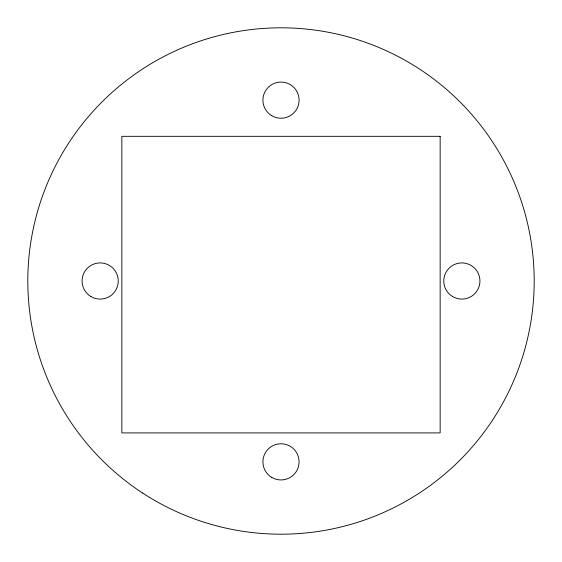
<?xml version="1.0" encoding="UTF-8"?>
<svg xmlns="http://www.w3.org/2000/svg" width="562" height="562" viewBox="0 0 562 562"><rect width="100%" height="100%" fill="white"/><g stroke="black" fill="none" stroke-linecap="round" stroke-linejoin="round"><path stroke-width="0.84" d="M440.151 136.32L121.849 136.32L121.849 432.916L440.151 432.916L440.151 136.32M142.593 493.014A253.195 253.195 0 0 0 533.816 294.853A253.195 253.195 0 0 0 166.591 55.132A253.195 253.195 0 0 0 142.593 493.014M271.664 115.639A18.082 18.082 0 0 0 299.082 100.486A18.082 18.082 0 0 0 272.254 84.321A18.082 18.082 0 0 0 271.664 115.639M90.812 296.49A18.082 18.082 0 0 0 118.231 281.337A18.082 18.082 0 0 0 91.402 265.173A18.082 18.082 0 0 0 90.812 296.49M271.664 477.342A18.082 18.082 0 0 0 299.082 462.189A18.082 18.082 0 0 0 272.254 446.024A18.082 18.082 0 0 0 271.664 477.342M452.515 296.49A18.082 18.082 0 0 0 479.934 281.337A18.082 18.082 0 0 0 453.105 265.173A18.082 18.082 0 0 0 452.515 296.49"/></g></svg>
